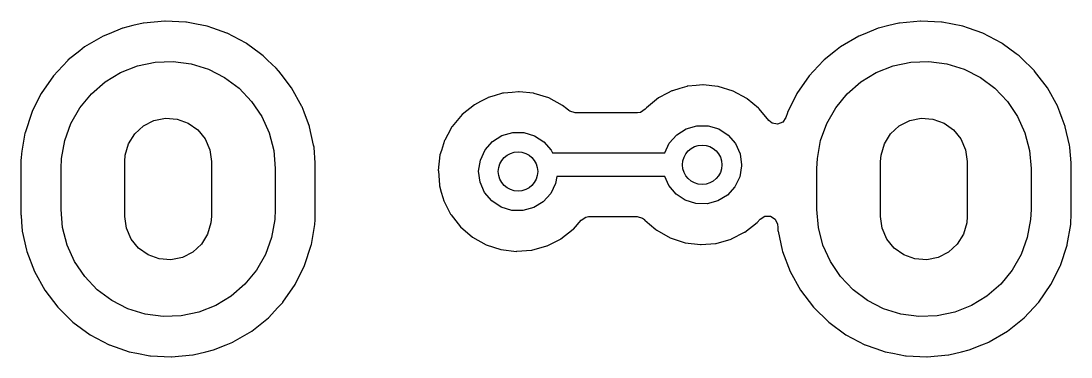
# Model space of a CAD drawing. Extents: x 108 to 192, y -154 to -46.
# Drawn here: x 122.87 to 136.21, y -124.17 to -119.91 of the extents above; entities that cross this region are included whole.
import ezdxf

# ---------------------------------------------------------------- set-up
doc = ezdxf.new("R2010")
doc.units = 0
doc.layers.add('BLACK', color=7, linetype='CONTINUOUS')

msp = doc.modelspace()

# ---------------------------------------------------------------- linework, layer by layer
at = {"layer": 'BLACK', "linetype": 'CONTINUOUS'}
for p, q in [((124.16, -119.999), (123.989, -120.068)), ((124.164, -119.997), (124.16, -119.999)), ((124.16, -119.999), (124.16, -119.999)), ((124.293, -119.966), (124.164, -119.997)), ((124.423, -119.934), (124.293, -119.966)), ((124.428, -119.933), (124.423, -119.934)), ((124.423, -119.934), (124.423, -119.934)), ((124.697, -119.907), (124.428, -119.933)), ((124.702, -119.907), (124.697, -119.907)), ((124.964, -119.92), (124.702, -119.907)), ((124.702, -119.907), (124.702, -119.907)), ((124.968, -119.92), (124.964, -119.92)), ((124.964, -119.92), (124.964, -119.92)), ((124.973, -119.921), (124.968, -119.92)), ((125.102, -119.947), (124.973, -119.921)), ((124.973, -119.921), (124.973, -119.921)), ((125.234, -119.973), (125.102, -119.947)), ((125.308, -119.999), (125.234, -119.973)), ((125.486, -120.062), (125.308, -119.999)), ((133.76, -119.999), (133.589, -120.068)), ((133.764, -119.997), (133.76, -119.999)), ((133.76, -119.999), (133.76, -119.999)), ((133.893, -119.966), (133.764, -119.997)), ((134.023, -119.934), (133.893, -119.966)), ((134.028, -119.933), (134.023, -119.934)), ((134.023, -119.934), (134.023, -119.934)), ((134.297, -119.907), (134.028, -119.933)), ((134.302, -119.907), (134.297, -119.907)), ((134.564, -119.92), (134.302, -119.907)), ((134.302, -119.907), (134.302, -119.907)), ((134.568, -119.92), (134.564, -119.92)), ((134.564, -119.92), (134.564, -119.92)), ((134.573, -119.921), (134.568, -119.92)), ((134.702, -119.947), (134.573, -119.921)), ((134.573, -119.921), (134.573, -119.921)), ((134.834, -119.973), (134.702, -119.947)), ((134.908, -119.999), (134.834, -119.973)), ((135.086, -120.062), (134.908, -119.999)), ((123.913, -120.099), (123.679, -120.236)), ((123.989, -120.068), (123.913, -120.099)), ((125.49, -120.063), (125.486, -120.062)), ((125.486, -120.062), (125.486, -120.062)), ((125.73, -120.189), (125.49, -120.063)), ((133.513, -120.099), (133.279, -120.236)), ((133.589, -120.068), (133.513, -120.099)), ((135.09, -120.063), (135.086, -120.062)), ((135.086, -120.062), (135.086, -120.062)), ((135.33, -120.189), (135.09, -120.063)), ((123.618, -120.285), (123.472, -120.401)), ((123.679, -120.236), (123.618, -120.285)), ((125.734, -120.192), (125.73, -120.189)), ((125.912, -120.322), (125.734, -120.192)), ((133.218, -120.285), (133.072, -120.401)), ((133.279, -120.236), (133.218, -120.285)), ((135.334, -120.192), (135.33, -120.189)), ((135.512, -120.322), (135.334, -120.192)), ((123.464, -120.409), (123.339, -120.542)), ((123.467, -120.405), (123.464, -120.409)), ((123.472, -120.401), (123.467, -120.405)), ((124.349, -120.477), (124.574, -120.43)), ((124.574, -120.43), (124.804, -120.422)), ((124.804, -120.422), (125.032, -120.452)), ((125.949, -120.349), (125.912, -120.322)), ((126.004, -120.403), (125.949, -120.349)), ((126.11, -120.506), (126.004, -120.403)), ((133.064, -120.409), (132.939, -120.542)), ((133.067, -120.405), (133.064, -120.409)), ((133.072, -120.401), (133.067, -120.405)), ((133.949, -120.477), (134.174, -120.43)), ((134.174, -120.43), (134.404, -120.422)), ((134.404, -120.422), (134.632, -120.452)), ((135.549, -120.349), (135.512, -120.322)), ((135.604, -120.403), (135.549, -120.349)), ((135.71, -120.506), (135.604, -120.403)), ((123.339, -120.542), (123.282, -120.604)), ((123.939, -120.681), (124.135, -120.562)), ((124.135, -120.562), (124.349, -120.477)), ((125.032, -120.452), (125.252, -120.52)), ((125.252, -120.52), (125.457, -120.624)), ((126.143, -120.539), (126.11, -120.506)), ((126.146, -120.542), (126.143, -120.539)), ((126.175, -120.581), (126.146, -120.542)), ((126.146, -120.542), (126.146, -120.542)), ((132.939, -120.542), (132.882, -120.604)), ((133.539, -120.681), (133.735, -120.562)), ((133.735, -120.562), (133.949, -120.477)), ((134.632, -120.452), (134.852, -120.52)), ((134.852, -120.52), (135.057, -120.624)), ((135.743, -120.539), (135.71, -120.506)), ((135.746, -120.542), (135.743, -120.539)), ((135.775, -120.581), (135.746, -120.542)), ((135.746, -120.542), (135.746, -120.542)), ((123.282, -120.604), (123.127, -120.826)), ((123.765, -120.832), (123.939, -120.681)), ((125.457, -120.624), (125.641, -120.761)), ((126.308, -120.754), (126.175, -120.581)), ((132.882, -120.604), (132.727, -120.826)), ((133.365, -120.832), (133.539, -120.681)), ((135.057, -120.624), (135.241, -120.761)), ((135.908, -120.754), (135.775, -120.581)), ((123.125, -120.83), (123.013, -121.057)), ((123.127, -120.826), (123.125, -120.83)), ((123.125, -120.83), (123.125, -120.83)), ((123.619, -121.01), (123.765, -120.832)), ((125.641, -120.761), (125.8, -120.928)), ((126.439, -120.991), (126.308, -120.754)), ((128.989, -120.825), (128.883, -120.856)), ((128.995, -120.823), (128.989, -120.825)), ((128.989, -120.825), (128.989, -120.825)), ((129.001, -120.822), (128.995, -120.823)), ((129.109, -120.813), (129.001, -120.822)), ((129.001, -120.822), (129.001, -120.822)), ((129.191, -120.805), (129.109, -120.813)), ((129.198, -120.806), (129.191, -120.805)), ((129.382, -120.825), (129.198, -120.806)), ((129.198, -120.806), (129.198, -120.806)), ((129.388, -120.826), (129.382, -120.825)), ((129.382, -120.825), (129.382, -120.825)), ((129.577, -120.884), (129.388, -120.826)), ((131.082, -120.825), (130.969, -120.884)), ((131.139, -120.795), (131.082, -120.825)), ((131.145, -120.792), (131.139, -120.795)), ((131.139, -120.795), (131.139, -120.795)), ((131.238, -120.765), (131.145, -120.792)), ((131.328, -120.738), (131.238, -120.765)), ((131.334, -120.736), (131.328, -120.738)), ((131.328, -120.738), (131.328, -120.738)), ((131.34, -120.736), (131.334, -120.736)), ((131.449, -120.726), (131.34, -120.736)), ((131.34, -120.736), (131.34, -120.736)), ((131.531, -120.719), (131.449, -120.726)), ((131.537, -120.719), (131.531, -120.719)), ((131.722, -120.739), (131.537, -120.719)), ((131.537, -120.719), (131.537, -120.719)), ((131.728, -120.739), (131.722, -120.739)), ((131.722, -120.739), (131.722, -120.739)), ((131.917, -120.798), (131.728, -120.739)), ((132.091, -120.892), (131.917, -120.798)), ((132.725, -120.83), (132.613, -121.057)), ((132.727, -120.826), (132.725, -120.83)), ((132.725, -120.83), (132.725, -120.83)), ((133.219, -121.01), (133.365, -120.832)), ((135.241, -120.761), (135.4, -120.928)), ((136.039, -120.991), (135.908, -120.754)), ((125.8, -120.928), (125.928, -121.119)), ((128.709, -120.929), (128.63, -120.97)), ((128.799, -120.882), (128.709, -120.929)), ((128.805, -120.879), (128.799, -120.882)), ((128.799, -120.882), (128.799, -120.882)), ((128.883, -120.856), (128.805, -120.879)), ((129.751, -120.978), (129.577, -120.884)), ((130.969, -120.884), (130.815, -121.008)), ((132.096, -120.896), (132.091, -120.892)), ((132.238, -121.014), (132.096, -120.896)), ((132.096, -120.896), (132.096, -120.896)), ((135.4, -120.928), (135.528, -121.119)), ((123.007, -121.069), (122.922, -121.327)), ((123.013, -121.057), (123.007, -121.069)), ((123.505, -121.21), (123.619, -121.01)), ((126.441, -120.995), (126.439, -120.991)), ((126.467, -121.065), (126.441, -120.995)), ((126.441, -120.995), (126.441, -120.995)), ((126.535, -121.245), (126.467, -121.065)), ((128.475, -121.094), (128.348, -121.246)), ((128.63, -120.97), (128.475, -121.094)), ((129.805, -121.023), (129.751, -120.978)), ((129.831, -121.044), (129.805, -121.023)), ((129.843, -121.053), (129.831, -121.044)), ((129.911, -121.073), (129.843, -121.053)), ((130.701, -121.073), (129.911, -121.073)), ((130.739, -121.068), (130.701, -121.073)), ((130.798, -121.028), (130.739, -121.068)), ((130.811, -121.013), (130.798, -121.028)), ((130.815, -121.008), (130.811, -121.013)), ((132.243, -121.018), (132.238, -121.014)), ((132.247, -121.023), (132.243, -121.018)), ((132.368, -121.171), (132.247, -121.023)), ((132.247, -121.023), (132.247, -121.023)), ((132.605, -121.073), (132.586, -121.132)), ((132.607, -121.069), (132.605, -121.073)), ((132.613, -121.057), (132.607, -121.069)), ((133.105, -121.21), (133.219, -121.01)), ((136.041, -120.995), (136.039, -120.991)), ((136.067, -121.065), (136.041, -120.995)), ((136.041, -120.995), (136.041, -120.995)), ((136.097, -121.144), (136.067, -121.065)), ((123.427, -121.426), (123.505, -121.21)), ((124.426, -121.238), (124.559, -121.171)), ((124.559, -121.171), (124.705, -121.141)), ((124.705, -121.141), (124.854, -121.152)), ((124.854, -121.152), (124.995, -121.203)), ((124.995, -121.203), (125.117, -121.289)), ((125.928, -121.119), (126.023, -121.328)), ((132.37, -121.17), (132.368, -121.171)), ((132.411, -121.205), (132.37, -121.17)), ((132.48, -121.218), (132.411, -121.205)), ((132.546, -121.19), (132.48, -121.218)), ((132.586, -121.132), (132.546, -121.19)), ((133.027, -121.426), (133.105, -121.21)), ((134.026, -121.238), (134.159, -121.171)), ((134.159, -121.171), (134.305, -121.141)), ((134.305, -121.141), (134.454, -121.152)), ((134.454, -121.152), (134.595, -121.203)), ((134.595, -121.203), (134.717, -121.289)), ((135.528, -121.119), (135.623, -121.328)), ((136.135, -121.245), (136.097, -121.144)), ((122.921, -121.331), (122.882, -121.559)), ((122.922, -121.327), (122.921, -121.331)), ((122.921, -121.331), (122.921, -121.331)), ((124.238, -121.466), (124.316, -121.339)), ((124.316, -121.339), (124.426, -121.238)), ((125.117, -121.289), (125.21, -121.405)), ((126.023, -121.328), (126.081, -121.551)), ((126.536, -121.249), (126.535, -121.245)), ((126.588, -121.483), (126.536, -121.249)), ((126.536, -121.249), (126.536, -121.249)), ((128.293, -121.346), (128.253, -121.419)), ((128.345, -121.251), (128.293, -121.346)), ((128.348, -121.246), (128.345, -121.251)), ((128.345, -121.251), (128.345, -121.251)), ((128.86, -121.438), (128.98, -121.362)), ((128.98, -121.362), (129.117, -121.323)), ((129.117, -121.323), (129.258, -121.324)), ((129.258, -121.324), (129.394, -121.365)), ((129.394, -121.365), (129.513, -121.442)), ((131.106, -121.457), (131.2, -121.351)), ((131.2, -121.351), (131.32, -121.275)), ((131.32, -121.275), (131.456, -121.237)), ((131.456, -121.237), (131.598, -121.237)), ((131.598, -121.237), (131.734, -121.278)), ((131.734, -121.278), (131.853, -121.355)), ((131.853, -121.355), (131.945, -121.462)), ((133.838, -121.466), (133.916, -121.339)), ((133.916, -121.339), (134.026, -121.238)), ((134.717, -121.289), (134.81, -121.405)), ((135.623, -121.328), (135.681, -121.551)), ((136.136, -121.249), (136.135, -121.245)), ((136.188, -121.483), (136.136, -121.249)), ((136.136, -121.249), (136.136, -121.249)), ((123.386, -121.652), (123.427, -121.426)), ((124.196, -121.61), (124.238, -121.466)), ((125.21, -121.405), (125.27, -121.542)), ((126.594, -121.51), (126.588, -121.483)), ((128.251, -121.425), (128.211, -121.552)), ((128.253, -121.419), (128.251, -121.425)), ((128.251, -121.425), (128.251, -121.425)), ((128.766, -121.544), (128.86, -121.438)), ((129.513, -121.442), (129.606, -121.549)), ((131.048, -121.582), (131.106, -121.457)), ((131.945, -121.462), (132.004, -121.592)), ((132.986, -121.652), (133.027, -121.426)), ((133.796, -121.61), (133.838, -121.466)), ((134.81, -121.405), (134.87, -121.542)), ((136.194, -121.51), (136.188, -121.483)), ((122.876, -121.598), (122.873, -121.642)), ((122.882, -121.559), (122.876, -121.594)), ((122.876, -121.594), (122.876, -121.598)), ((124.19, -121.69), (124.196, -121.61)), ((125.27, -121.542), (125.29, -121.69)), ((126.081, -121.551), (126.1, -121.78)), ((126.594, -121.514), (126.594, -121.51)), ((126.608, -121.709), (126.594, -121.514)), ((128.193, -121.608), (128.171, -121.804)), ((128.211, -121.552), (128.193, -121.608)), ((128.706, -121.672), (128.766, -121.544)), ((129.606, -121.549), (129.621, -121.582)), ((129.621, -121.582), (131.048, -121.582)), ((132.004, -121.592), (132.024, -121.732)), ((133.79, -121.69), (133.796, -121.61)), ((134.87, -121.542), (134.89, -121.69)), ((135.681, -121.551), (135.7, -121.78)), ((136.194, -121.514), (136.194, -121.51)), ((136.208, -121.709), (136.194, -121.514)), ((122.873, -121.642), (122.871, -121.68)), ((122.871, -121.68), (122.871, -122.369)), ((123.38, -121.78), (123.386, -121.652)), ((124.19, -122.39), (124.19, -121.69)), ((125.29, -121.69), (125.29, -122.39)), ((126.608, -121.711), (126.608, -121.709)), ((126.608, -122.4), (126.608, -121.711)), ((128.684, -121.812), (128.706, -121.672)), ((132.024, -121.744), (132, -121.884)), ((132.024, -121.732), (132.024, -121.744)), ((132.98, -121.78), (132.986, -121.652)), ((133.79, -122.39), (133.79, -121.69)), ((134.89, -121.69), (134.89, -122.39)), ((136.208, -121.711), (136.208, -121.709)), ((136.208, -122.4), (136.208, -121.711)), ((123.38, -122.3), (123.38, -121.78)), ((126.1, -121.78), (126.1, -122.3)), ((128.171, -121.804), (128.172, -121.81)), ((128.172, -121.81), (128.187, -121.99)), ((128.703, -121.953), (128.684, -121.812)), ((129.676, -121.882), (129.661, -121.97)), ((131.049, -121.882), (129.676, -121.882)), ((131.1, -121.996), (131.049, -121.882)), ((132, -121.884), (131.939, -122.011)), ((132.98, -122.3), (132.98, -121.78)), ((135.7, -121.78), (135.7, -122.3)), ((128.187, -121.99), (128.188, -122.001)), ((128.188, -122.001), (128.21, -122.079)), ((128.76, -122.083), (128.703, -121.953)), ((129.661, -121.97), (129.599, -122.098)), ((131.191, -122.105), (131.1, -121.996)), ((131.939, -122.011), (131.844, -122.117)), ((128.21, -122.079), (128.229, -122.146)), ((128.229, -122.146), (128.242, -122.191)), ((128.851, -122.191), (128.76, -122.083)), ((129.599, -122.098), (129.504, -122.203)), ((131.309, -122.183), (131.191, -122.105)), ((131.844, -122.117), (131.723, -122.191)), ((123.399, -122.529), (123.38, -122.3)), ((126.1, -122.3), (126.094, -122.428)), ((128.242, -122.191), (128.245, -122.197)), ((128.245, -122.197), (128.328, -122.358)), ((128.969, -122.27), (128.851, -122.191)), ((129.104, -122.312), (128.969, -122.27)), ((129.383, -122.277), (129.246, -122.315)), ((129.504, -122.203), (129.383, -122.277)), ((131.444, -122.225), (131.309, -122.183)), ((131.586, -122.228), (131.444, -122.225)), ((131.723, -122.191), (131.586, -122.228)), ((132.999, -122.529), (132.98, -122.3)), ((135.7, -122.3), (135.694, -122.428)), ((122.871, -122.369), (122.872, -122.371)), ((122.872, -122.371), (122.878, -122.461)), ((122.872, -122.371), (122.872, -122.371)), ((124.21, -122.538), (124.19, -122.39)), ((125.29, -122.39), (125.284, -122.47)), ((126.094, -122.428), (126.053, -122.654)), ((126.607, -122.434), (126.608, -122.402)), ((126.608, -122.402), (126.608, -122.4)), ((126.608, -122.402), (126.608, -122.402)), ((128.328, -122.358), (128.333, -122.367)), ((128.333, -122.367), (128.455, -122.522)), ((129.246, -122.315), (129.104, -122.312)), ((129.985, -122.434), (130.045, -122.396)), ((130.045, -122.396), (130.081, -122.39)), ((130.081, -122.39), (130.699, -122.39)), ((130.699, -122.39), (130.767, -122.41)), ((130.767, -122.41), (130.789, -122.429)), ((130.789, -122.429), (130.791, -122.431)), ((130.791, -122.431), (130.795, -122.436)), ((132.223, -122.466), (132.26, -122.423)), ((132.26, -122.423), (132.319, -122.385)), ((132.319, -122.385), (132.39, -122.385)), ((132.39, -122.385), (132.45, -122.423)), ((132.45, -122.423), (132.48, -122.487)), ((133.81, -122.538), (133.79, -122.39)), ((134.89, -122.39), (134.884, -122.47)), ((135.694, -122.428), (135.653, -122.654)), ((136.207, -122.434), (136.208, -122.402)), ((136.208, -122.402), (136.208, -122.4)), ((136.208, -122.402), (136.208, -122.402)), ((122.878, -122.461), (122.886, -122.57)), ((123.457, -122.752), (123.399, -122.529)), ((124.27, -122.675), (124.21, -122.538)), ((125.284, -122.47), (125.242, -122.614)), ((126.559, -122.744), (126.604, -122.49)), ((126.604, -122.486), (126.607, -122.434)), ((126.604, -122.49), (126.604, -122.486)), ((126.604, -122.49), (126.604, -122.49)), ((128.455, -122.522), (128.606, -122.651)), ((129.727, -122.674), (129.883, -122.552)), ((129.883, -122.552), (129.887, -122.548)), ((129.887, -122.548), (129.985, -122.434)), ((130.795, -122.436), (130.856, -122.487)), ((130.856, -122.487), (130.936, -122.556)), ((130.936, -122.556), (130.946, -122.564)), ((130.946, -122.564), (131.118, -122.661)), ((132.067, -122.588), (132.223, -122.466)), ((132.48, -122.487), (132.481, -122.496)), ((132.481, -122.496), (132.483, -122.522)), ((132.483, -122.522), (132.486, -122.57)), ((133.057, -122.752), (132.999, -122.529)), ((133.87, -122.675), (133.81, -122.538)), ((134.884, -122.47), (134.842, -122.614)), ((136.159, -122.744), (136.204, -122.49)), ((136.204, -122.486), (136.207, -122.434)), ((136.204, -122.49), (136.204, -122.486)), ((136.204, -122.49), (136.204, -122.49)), ((122.886, -122.57), (122.887, -122.575)), ((122.887, -122.575), (122.887, -122.575)), ((122.887, -122.575), (122.94, -122.816)), ((124.363, -122.791), (124.27, -122.675)), ((125.242, -122.614), (125.164, -122.741)), ((126.053, -122.654), (125.975, -122.87)), ((128.606, -122.651), (128.779, -122.747)), ((129.556, -122.76), (129.722, -122.677)), ((129.722, -122.677), (129.727, -122.674)), ((129.722, -122.677), (129.722, -122.677)), ((131.118, -122.661), (131.307, -122.722)), ((131.7, -122.73), (131.891, -122.677)), ((131.891, -122.677), (131.896, -122.674)), ((131.896, -122.674), (132.062, -122.59)), ((131.896, -122.674), (131.896, -122.674)), ((132.062, -122.59), (132.067, -122.588)), ((132.062, -122.59), (132.062, -122.59)), ((132.486, -122.57), (132.487, -122.575)), ((132.487, -122.575), (132.487, -122.575)), ((132.487, -122.575), (132.54, -122.816)), ((133.963, -122.791), (133.87, -122.675)), ((134.842, -122.614), (134.764, -122.741)), ((135.653, -122.654), (135.575, -122.87)), ((122.94, -122.816), (122.945, -122.835)), ((123.552, -122.961), (123.457, -122.752)), ((124.485, -122.877), (124.363, -122.791)), ((125.164, -122.741), (125.054, -122.842)), ((126.473, -123.011), (126.558, -122.753)), ((126.558, -122.753), (126.559, -122.744)), ((128.779, -122.747), (128.967, -122.808)), ((128.967, -122.808), (129.163, -122.832)), ((129.163, -122.832), (129.169, -122.831)), ((129.169, -122.831), (129.354, -122.817)), ((129.169, -122.831), (129.169, -122.831)), ((129.354, -122.817), (129.36, -122.816)), ((129.354, -122.817), (129.354, -122.817)), ((129.36, -122.816), (129.551, -122.763)), ((129.551, -122.763), (129.556, -122.76)), ((129.556, -122.76), (129.556, -122.76)), ((131.307, -122.722), (131.503, -122.745)), ((131.503, -122.745), (131.509, -122.745)), ((131.509, -122.745), (131.694, -122.73)), ((131.509, -122.745), (131.509, -122.745)), ((131.694, -122.73), (131.694, -122.73)), ((131.694, -122.73), (131.7, -122.73)), ((132.54, -122.816), (132.545, -122.835)), ((133.152, -122.961), (133.057, -122.752)), ((134.085, -122.877), (133.963, -122.791)), ((134.764, -122.741), (134.654, -122.842)), ((136.073, -123.011), (136.158, -122.753)), ((136.158, -122.753), (136.159, -122.744)), ((122.945, -122.835), (123.041, -123.089)), ((123.68, -123.152), (123.552, -122.961)), ((124.626, -122.928), (124.485, -122.877)), ((124.775, -122.939), (124.626, -122.928)), ((124.921, -122.909), (124.775, -122.939)), ((125.054, -122.842), (124.921, -122.909)), ((125.975, -122.87), (125.861, -123.07)), ((132.545, -122.835), (132.641, -123.089)), ((133.28, -123.152), (133.152, -122.961)), ((134.226, -122.928), (134.085, -122.877)), ((134.375, -122.939), (134.226, -122.928)), ((134.521, -122.909), (134.375, -122.939)), ((134.654, -122.842), (134.521, -122.909)), ((135.575, -122.87), (135.461, -123.07)), ((123.041, -123.089), (123.172, -123.326)), ((125.861, -123.07), (125.715, -123.248)), ((126.353, -123.254), (126.435, -123.089)), ((126.435, -123.089), (126.471, -123.015)), ((126.471, -123.015), (126.473, -123.011)), ((126.471, -123.015), (126.471, -123.015)), ((132.641, -123.089), (132.772, -123.326)), ((135.461, -123.07), (135.315, -123.248)), ((135.953, -123.254), (136.035, -123.089)), ((136.035, -123.089), (136.071, -123.015)), ((136.071, -123.015), (136.073, -123.011)), ((136.071, -123.015), (136.071, -123.015)), ((123.839, -123.319), (123.68, -123.152)), ((133.439, -123.319), (133.28, -123.152)), ((123.172, -123.326), (123.337, -123.541)), ((124.023, -123.456), (123.839, -123.319)), ((125.715, -123.248), (125.541, -123.399)), ((126.198, -123.476), (126.353, -123.254)), ((132.772, -123.326), (132.937, -123.541)), ((133.623, -123.456), (133.439, -123.319)), ((135.315, -123.248), (135.141, -123.399)), ((135.798, -123.476), (135.953, -123.254)), ((124.228, -123.56), (124.023, -123.456)), ((125.541, -123.399), (125.345, -123.518)), ((126.134, -123.545), (126.195, -123.48)), ((126.195, -123.48), (126.198, -123.476)), ((126.195, -123.48), (126.195, -123.48)), ((133.828, -123.56), (133.623, -123.456)), ((135.141, -123.399), (134.945, -123.518)), ((135.734, -123.545), (135.795, -123.48)), ((135.795, -123.48), (135.798, -123.476)), ((135.795, -123.48), (135.795, -123.48)), ((123.337, -123.541), (123.531, -123.731)), ((124.448, -123.628), (124.228, -123.56)), ((124.676, -123.658), (124.448, -123.628)), ((125.131, -123.603), (124.906, -123.65)), ((125.345, -123.518), (125.131, -123.603)), ((126.013, -123.675), (126.134, -123.545)), ((132.937, -123.541), (133.131, -123.731)), ((134.048, -123.628), (133.828, -123.56)), ((134.276, -123.658), (134.048, -123.628)), ((134.731, -123.603), (134.506, -123.65)), ((134.945, -123.518), (134.731, -123.603)), ((135.613, -123.675), (135.734, -123.545)), ((123.531, -123.731), (123.75, -123.891)), ((124.906, -123.65), (124.676, -123.658)), ((125.801, -123.844), (126.013, -123.675)), ((133.131, -123.731), (133.35, -123.891)), ((134.506, -123.65), (134.276, -123.658)), ((135.401, -123.844), (135.613, -123.675)), ((123.75, -123.891), (123.99, -124.017)), ((125.567, -123.981), (125.801, -123.844)), ((133.35, -123.891), (133.59, -124.017)), ((135.167, -123.981), (135.401, -123.844)), ((123.99, -124.017), (123.994, -124.018)), ((123.994, -124.018), (123.994, -124.018)), ((123.994, -124.018), (124.127, -124.065)), ((125.316, -124.083), (125.475, -124.018)), ((125.475, -124.018), (125.563, -123.983)), ((125.563, -123.983), (125.567, -123.981)), ((125.563, -123.983), (125.563, -123.983)), ((133.59, -124.017), (133.594, -124.018)), ((133.594, -124.018), (133.594, -124.018)), ((133.594, -124.018), (133.727, -124.065)), ((134.916, -124.083), (135.075, -124.018)), ((135.075, -124.018), (135.163, -123.983)), ((135.163, -123.983), (135.167, -123.981)), ((135.163, -123.983), (135.163, -123.983)), ((124.127, -124.065), (124.246, -124.107)), ((124.246, -124.107), (124.344, -124.126)), ((124.344, -124.126), (124.507, -124.159)), ((124.507, -124.159), (124.507, -124.159)), ((124.507, -124.159), (124.512, -124.16)), ((124.512, -124.16), (124.516, -124.16)), ((124.516, -124.16), (124.516, -124.16)), ((124.516, -124.16), (124.778, -124.173)), ((124.783, -124.173), (125.052, -124.147)), ((125.052, -124.147), (125.057, -124.146)), ((125.057, -124.146), (125.217, -124.107)), ((125.057, -124.146), (125.057, -124.146)), ((125.217, -124.107), (125.316, -124.083)), ((133.727, -124.065), (133.846, -124.107)), ((133.846, -124.107), (133.944, -124.126)), ((133.944, -124.126), (134.107, -124.159)), ((134.107, -124.159), (134.107, -124.159)), ((134.107, -124.159), (134.112, -124.16)), ((134.112, -124.16), (134.116, -124.16)), ((134.116, -124.16), (134.116, -124.16)), ((134.116, -124.16), (134.378, -124.173)), ((134.383, -124.173), (134.652, -124.147)), ((134.652, -124.147), (134.657, -124.146)), ((134.657, -124.146), (134.817, -124.107)), ((134.657, -124.146), (134.657, -124.146)), ((134.817, -124.107), (134.916, -124.083)), ((124.778, -124.173), (124.778, -124.173)), ((124.778, -124.173), (124.783, -124.173)), ((134.378, -124.173), (134.378, -124.173)), ((134.378, -124.173), (134.383, -124.173))]:
    msp.add_line(p, q, dxfattribs=at)
at = {"layer": 'BLACK'}
for centre in [(131.524, -121.732), (129.184, -121.818)]:
    msp.add_circle(centre, 0.25, dxfattribs=at)

doc.saveas('drawing.dxf')
